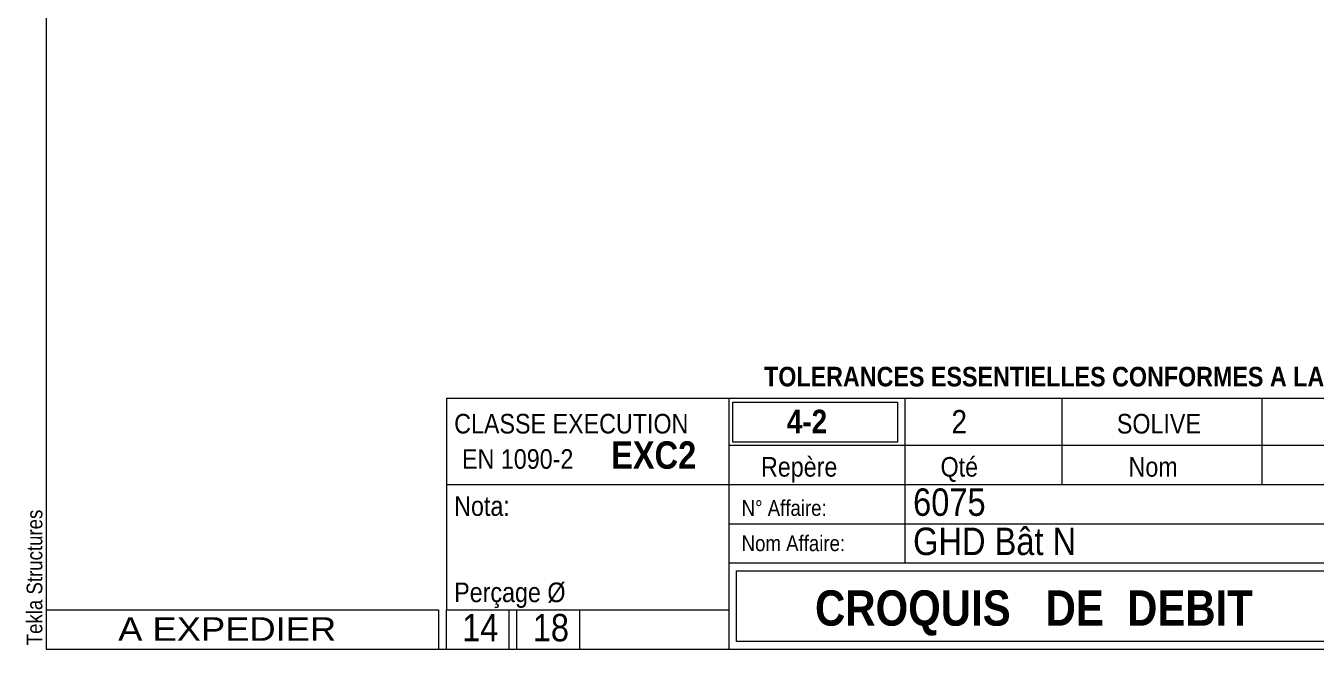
# Model space of a CAD drawing. Header units: millimetres. Extents: x 2 to 287, y 5 to 195.
# Drawn here: x 2.4 to 166.9, y 5 to 84.5 of the extents above; entities that cross this region are included whole.
import ezdxf

# ---------------------------------------------------------------- set-up
doc = ezdxf.new("R2010")
doc.units = ezdxf.units.MM
doc.layers.add('Autre type objet', color=1, linetype='Continuous', lineweight=0)
doc.layers.add('Feuille dessin', color=5, linetype='Continuous', lineweight=0)
doc.styles.add('ARIAL', font='ARIAL.TTF')
doc.styles.add('ARIAL_BOLD', font='ARIALBD.TTF')
doc.styles.add('ARIAL_NARROW', font='ARIAL.TTF')

# ---------------------------------------------------------------- blocks, each defined once
blk = doc.blocks.new('*A6')
at = {"layer": 'Feuille dessin', "linetype": 'Continuous', "lineweight": 0}
for p, q in [((5, 195), (5, 5)), ((5, 5), (282, 5))]:
    blk.add_line(p, q, dxfattribs=at)
at = {"layer": 'Feuille dessin', "style": 'ARIAL', "width": 0.85}
blk.add_text('Tekla Structures', height=2, rotation=90, dxfattribs=at).set_placement((4.5, 5.5))
blk = doc.blocks.new('*A8')
at = {"layer": 'Autre type objet', "linetype": 'Continuous', "lineweight": 0}
for p, q in [((56, 37), (92, 37)), ((56, 37), (56, 10)), ((92, 37), (92, 10)), ((56, 26), (92, 26)), ((56, 10), (92, 10)), ((56, 5), (56, 10)), ((64, 5), (64, 10)), ((65, 5), (65, 10)), ((73, 5), (73, 10)), ((56, 5), (64, 5)), ((65, 5), (73, 5))]:
    blk.add_line(p, q, dxfattribs=at)
at = {"layer": 'Autre type objet', "width": 0.85}
for s, height, style, p in [('CLASSE EXECUTION', 2.5, 'ARIAL', (57, 32.5)), ('EXC2', 3.5, 'ARIAL_BOLD', (77, 28)), ('EN 1090-2', 2.5, 'ARIAL', (58, 28)), ('Nota:', 2.5, 'ARIAL', (57, 22)), ('Perçage Ø', 2.5, 'ARIAL', (57, 11)), ('14', 3.5, 'ARIAL_NARROW', (58.014234, 6)), ('18', 3.5, 'ARIAL_NARROW', (67.014234, 6))]:
    blk.add_text(s, height=height, dxfattribs=dict(at, style=style)).set_placement(p)
blk = doc.blocks.new('*A9')
at = {"layer": 'Autre type objet', "linetype": 'Continuous', "lineweight": 0}
for p, q in [((92, 37), (282, 37)), ((92, 37), (92, 31)), ((92.51953, 36.5), (113.5, 36.5)), ((92.51953, 31.394341), (92.51953, 36.5)), ((113.5, 36.5), (113.5, 31.394341)), ((114.5, 31), (114.5, 37)), ((134.5, 31), (134.5, 37)), ((160, 31), (160, 37)), ((113.5, 31.394341), (92.51953, 31.394341)), ((92, 31), (282, 31)), ((92, 31), (92, 5)), ((114.5, 16), (114.5, 31)), ((134.5, 26), (134.5, 31)), ((160, 26), (160, 31)), ((92, 26), (282, 26)), ((92, 21), (241.327069, 20.935451)), ((92, 16), (181, 16)), ((93, 15), (180, 15)), ((93, 6), (93, 15)), ((92, 5), (282, 5)), ((180, 6), (93, 6))]:
    blk.add_line(p, q, dxfattribs=at)
at = {"layer": 'Autre type objet', "width": 0.85}
for s, height, style, p in [('TOLERANCES ESSENTIELLES CONFORMES A LA NORME 1090-1', 2.5, 'ARIAL_BOLD', (96.5, 38.5)), ('4-2', 3, 'ARIAL_BOLD', (99.398273, 32.540141)), ('2', 3, 'ARIAL', (120.389893, 32.5)), ('SOLIVE', 2.5, 'ARIAL', (141.474609, 32.5)), ('Repère', 2.5, 'ARIAL', (96.112978, 27)), ('Qté', 2.5, 'ARIAL', (119, 27)), ('Nom', 2.5, 'ARIAL', (142.961426, 27)), ('6075', 3.5, 'ARIAL', (115.5, 22)), ('N° Affaire:', 2, 'ARIAL', (93.640566, 22)), ('GHD Bât N', 3.5, 'ARIAL', (115.5, 17)), ('Nom Affaire:', 2, 'ARIAL', (93.640566, 17.5)), ('CROQUIS   DE  DEBIT', 4.5, 'ARIAL_BOLD', (103, 8))]:
    blk.add_text(s, height=height, dxfattribs=dict(at, style=style)).set_placement(p)
blk = doc.blocks.new('*A10')
at = {"layer": 'Autre type objet', "linetype": 'Continuous', "lineweight": 0}
for p, q in [((5, 10), (55, 10)), ((5, 10), (5, 5)), ((55, 10), (55, 5)), ((5, 5), (55, 5))]:
    blk.add_line(p, q, dxfattribs=at)
at = {"layer": 'Autre type objet', "style": 'ARIAL', "width": 1.105}
blk.add_text('A EXPEDIER', height=3, dxfattribs=at).set_placement((14.169647, 6.073465))

msp = doc.modelspace()

# ---------------------------------------------------------------- block references
at = {"lineweight": 0}
for name in ['*A6', '*A9', '*A8', '*A10']:
    msp.add_blockref(name, (0, 0), dxfattribs=at)

doc.saveas('drawing.dxf')
